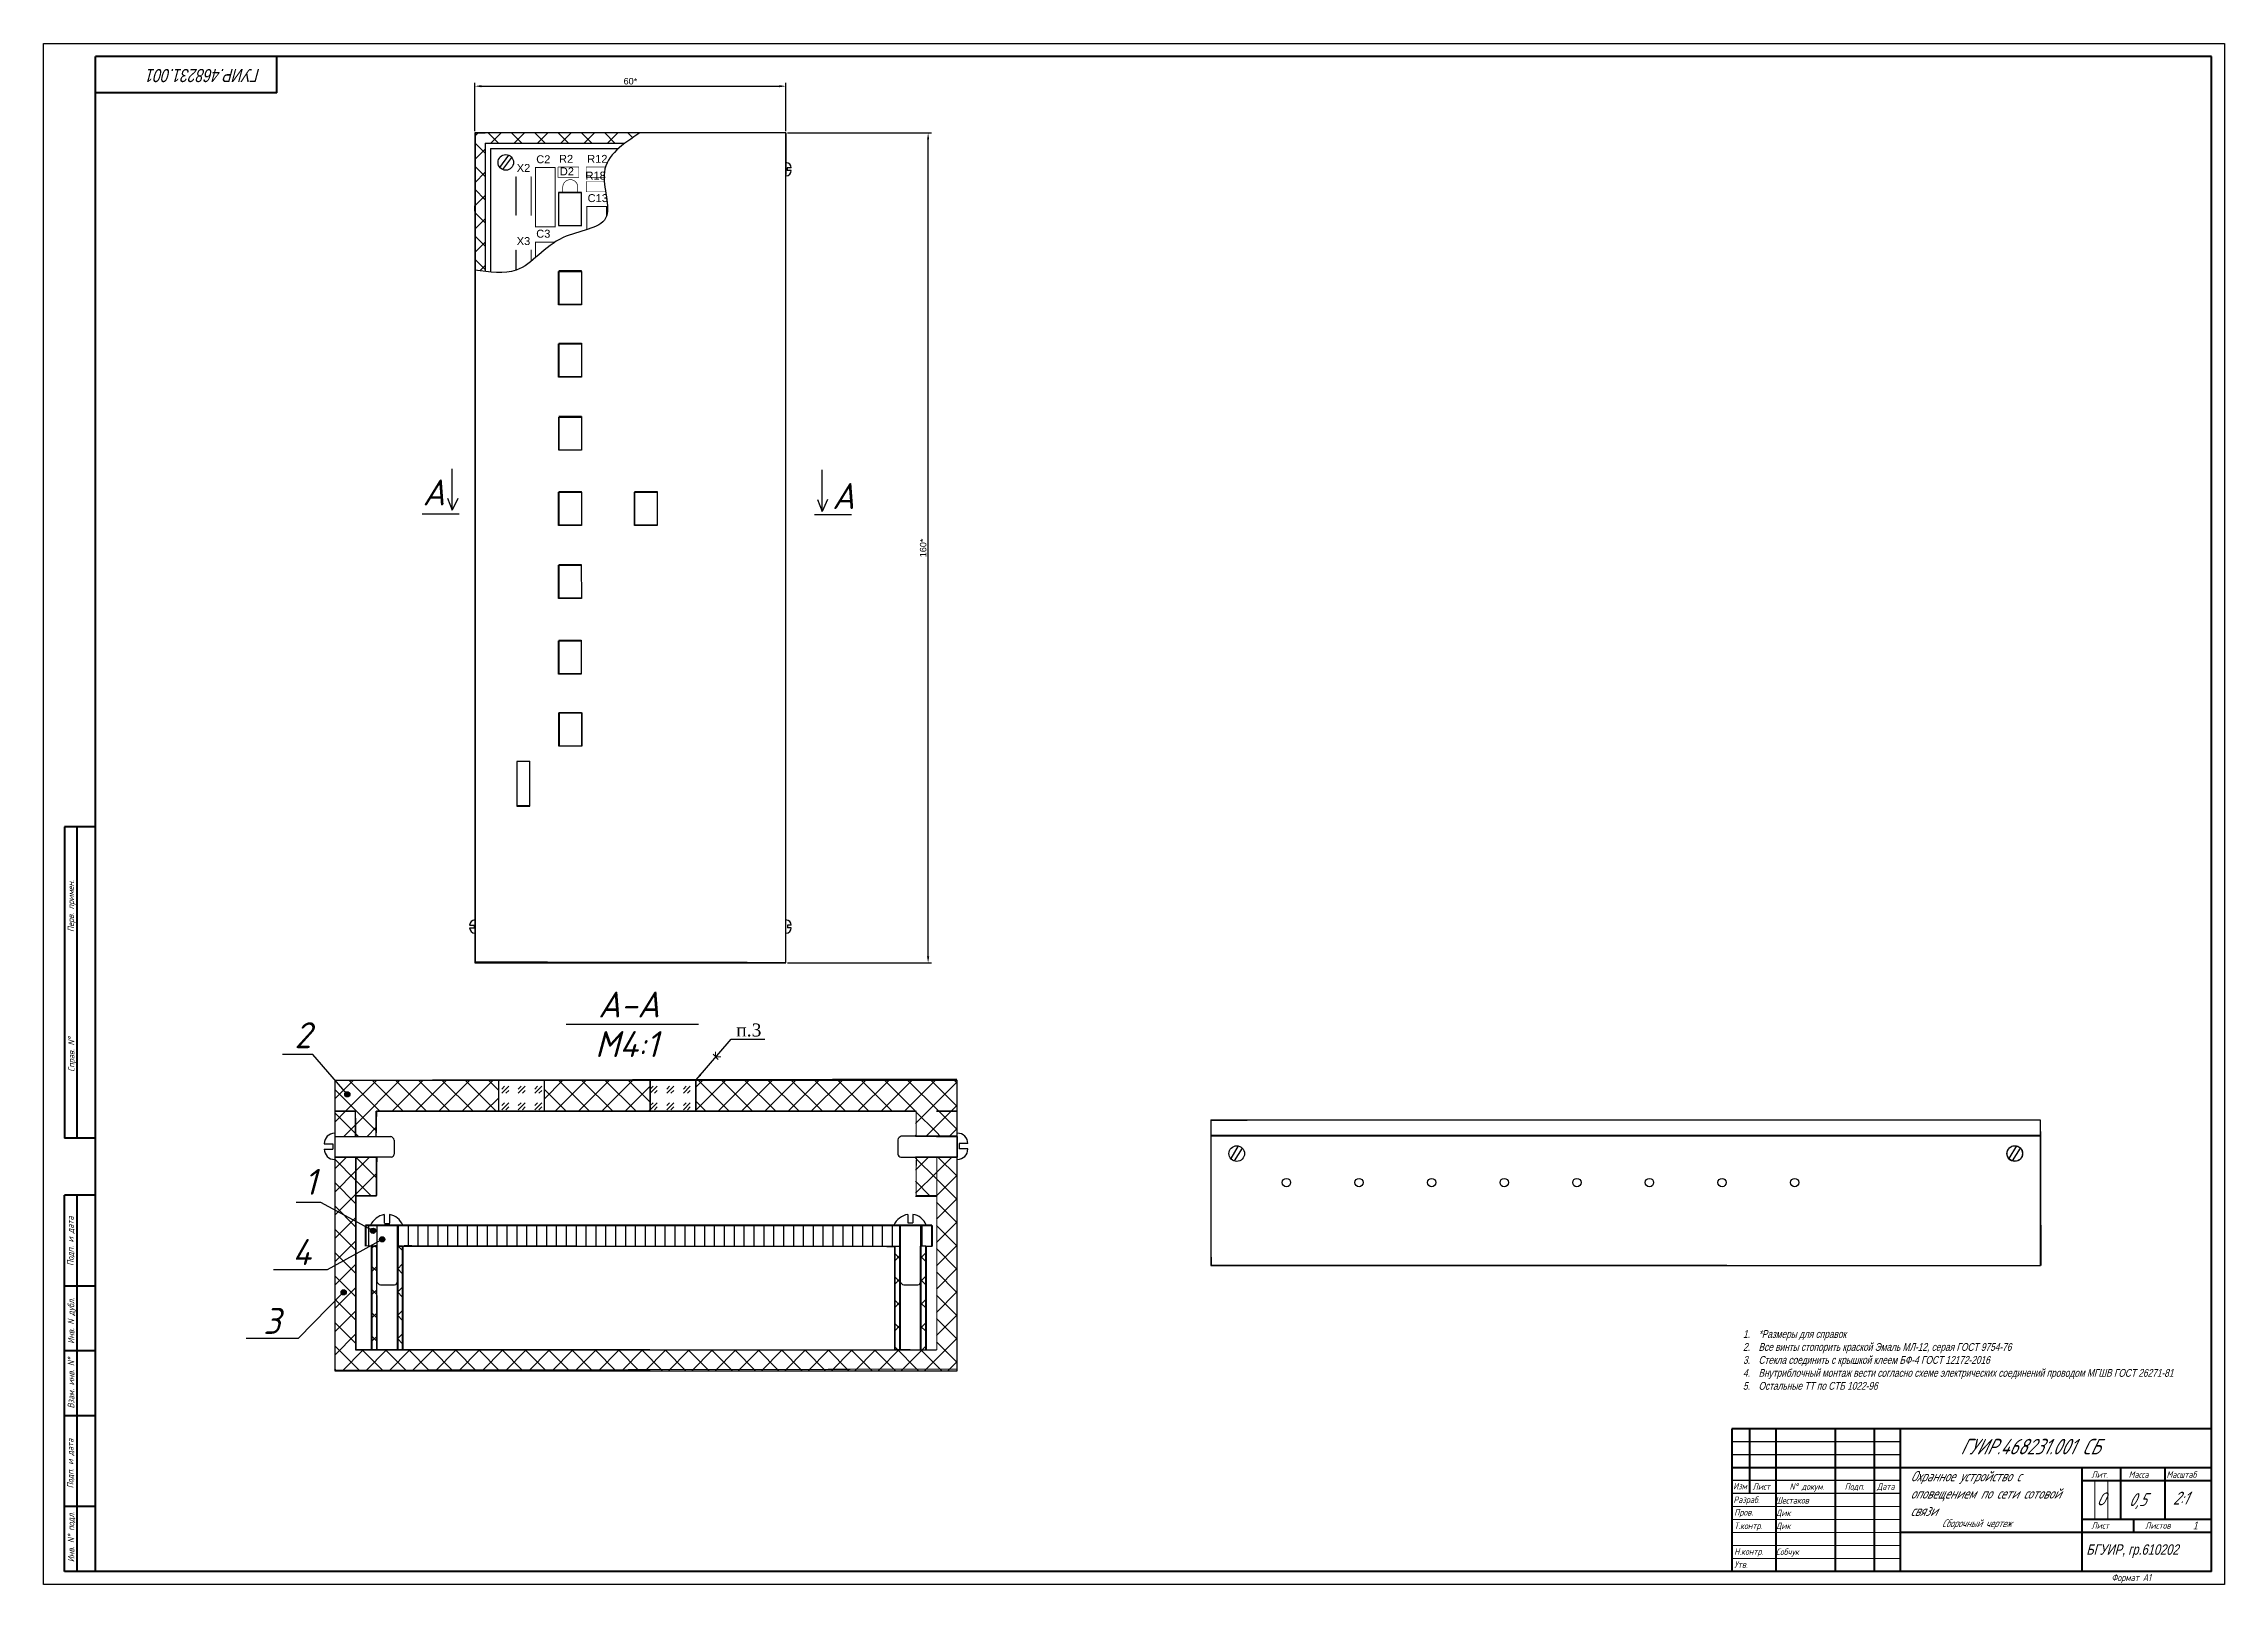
# Model space of a CAD drawing. Header units: millimetres. Extents: x 2232 to 4099, y 1467 to 2074.
# Drawn here: x 2232 to 3073, y 1480 to 2074 of the extents above; entities that cross this region are included whole.
import ezdxf

# ---------------------------------------------------------------- set-up
doc = ezdxf.new("R2010")
doc.units = ezdxf.units.MM
doc.linetypes.add('осевая2', pattern=[28.575, 19.05, -3.175, 3.175, -3.175])
doc.linetypes.add('штрихпунктирная', pattern=[25.4, 12.7, -6.35, 0, -6.35])
doc.layers.get('Defpoints').update_dxf_attribs({"color": 5})
for name, color, linetype in [('1-оси', 1, 'осевая2'), ('KONTUR', 7, 'Continuous'), ('TopOverlay', 2, 'Continuous')]:
    doc.layers.add(name, color=color, linetype=linetype)
for name, color, linetype, lineweight in [('Основная', 7, 'Continuous', 40), ('текст', 7, 'Continuous', 30), ('тонкая', 7, 'Continuous', 20), ('тонкая-текст-02', 4, 'Continuous', 20)]:
    doc.layers.add(name, color=color, linetype=linetype, lineweight=lineweight)
doc.styles.add('3', font='times.ttf', dxfattribs={"height": 2.5})
doc.styles.add('ESKD', font='standarteskd.shx', dxfattribs={"width": 0.8, "oblique": 15})
doc.styles.get("Standard").update_dxf_attribs({"font": 'arial.ttf'})
doc.styles.add('стиль1', font='romans.shx', dxfattribs={"width": 0.75, "oblique": 15, "height": 3.5})
doc.dimstyles.new('ISO-25', dxfattribs={"dimtxt": 2.5, "dimasz": 2.5, "dimexe": 1.25, "dimexo": 0.625, "dimtad": 1, "dimtxsty": 'Standard', "dimcen": 2.5, "dimadec": 0, "dimazin": 0, "dimtfac": 1, "dimtmove": 0, "dimatfit": 3, "dimfxl": 1, "dimarcsym": 0})
pattern_1 = [(45, (-19965.24, 1125.929), (-4.490128, 4.490128), []), (135, (-19965.24, 1125.929), (-4.490128, -4.490128), [])]

# ---------------------------------------------------------------- blocks, each defined once
blk = doc.blocks.new('*D4')
at = {"color": 0, "lineweight": -2, "transparency": 16777216}
for p, q in [((2519.03, 2039.83), (2574.47, 2039.83)), ((2573.22, 1722.33), (2573.22, 2037.33)), ((2519.03, 1719.83), (2574.47, 1719.83))]:
    blk.add_line(p, q, dxfattribs=at)
at = {"color": 0, "transparency": 16777216}
for points in [[(2572.81, 2037.33), (2573.64, 2037.33), (2573.22, 2039.83)], [(2572.81, 1722.33), (2573.64, 1722.33), (2573.22, 1719.83)]]:
    blk.add_solid(points, dxfattribs=at)
at = {"layer": 'Defpoints', "color": 0, "transparency": 16777216}
for p in [(2518.41, 2039.83), (2573.22, 2039.83), (2518.41, 1719.83)]:
    blk.add_point(p, dxfattribs=at)
at = {"color": 0, "transparency": 16777216, "insert": (2571.32, 1879.83), "char_height": 2.5, "width": 5.4167, "attachment_point": 5, "rotation": 90}
blk.add_mtext('160*', dxfattribs=at)
blk = doc.blocks.new('*D5')
at = {"color": 0, "lineweight": -2, "transparency": 16777216}
for p, q in [((2398.41, 2040.45), (2398.41, 2059.08)), ((2400.91, 2057.83), (2515.91, 2057.83)), ((2518.41, 2040.45), (2518.41, 2059.08))]:
    blk.add_line(p, q, dxfattribs=at)
at = {"color": 0, "transparency": 16777216}
for points in [[(2400.91, 2058.25), (2400.91, 2057.42), (2398.41, 2057.83)], [(2515.91, 2058.25), (2515.91, 2057.42), (2518.41, 2057.83)]]:
    blk.add_solid(points, dxfattribs=at)
at = {"layer": 'Defpoints', "color": 0, "transparency": 16777216}
for p in [(2518.41, 2057.83), (2398.41, 2039.83), (2518.41, 2039.83)]:
    blk.add_point(p, dxfattribs=at)
at = {"color": 0, "transparency": 16777216, "insert": (2458.41, 2059.74), "char_height": 2.5, "attachment_point": 5}
blk.add_mtext('60*', dxfattribs=at)

msp = doc.modelspace()

# ---------------------------------------------------------------- hatches: boundary and pattern name
h = msp.add_hatch()
h.set_pattern_fill('ANSI37', color=256, scale=2)
h.set_pattern_definition([(45, (-8756.351, 1300.928), (-4.490128, 4.490128), []), (135, (-8756.351, 1300.928), (-4.490128, -4.490128), [])])
edge = h.paths.add_edge_path()
edge.add_line((2402.406, 2035.825), (2456.328, 2035.883))
edge.add_spline(control_points=[(2456.328, 2035.883), (2458.148, 2037.246), (2460.131, 2038.536), (2462.114, 2039.825)], knot_values=[0, 0, 0, 0, 3.1443861, 3.1443861, 3.1443861, 3.1443861], degree=3, periodic=0)
edge.add_line((2462.114, 2039.825), (2398.406, 2039.825))
edge.add_line((2398.406, 2039.825), (2398.406, 1986.945))
edge.add_spline(control_points=[(2398.406, 1986.945), (2399.745, 1986.753), (2401.085, 1986.561), (2402.41, 1986.401)], knot_values=[45.2185164, 45.2185164, 45.2185164, 45.2185164, 47.1022423, 47.1022423, 47.1022423, 47.1022423], degree=3, periodic=0)
edge.add_line((2402.41, 1986.401), (2402.406, 2035.825))
h = msp.add_hatch()
h.set_pattern_fill('ANSI37', color=256, scale=2)
h.set_pattern_definition(pattern_1)
h.paths.add_polyline_path([(2407.506, 1674.623), (2344.399, 1674.623), (2344.399, 1662.623), (2352.399, 1662.623), (2407.506, 1662.623)])
h.paths.add_polyline_path([(2465.926, 1674.623), (2425.106, 1674.623), (2425.106, 1662.623), (2465.926, 1662.623)])
h.paths.add_polyline_path([(2584.399, 1674.623), (2483.526, 1674.623), (2483.526, 1662.623), (2568.399, 1662.623), (2576.399, 1662.623), (2584.399, 1662.623)])
h.paths.add_polyline_path([(2576.399, 1662.623), (2568.399, 1662.623), (2568.399, 1652.962), (2576.399, 1652.962)])
h.paths.add_polyline_path([(2576.399, 1644.962), (2568.399, 1644.962), (2568.399, 1629.957), (2576.399, 1629.957)])
h.paths.add_polyline_path([(2360.399, 1662.623), (2352.399, 1662.623), (2352.399, 1652.962), (2360.399, 1652.962)])
h.paths.add_polyline_path([(2360.399, 1644.962), (2352.399, 1644.962), (2352.399, 1642.623), (2352.399, 1629.957), (2360.399, 1629.957)])
h = msp.add_hatch()
h.set_pattern_fill('GOST_GLASS', color=256, scale=0.75)
h.set_pattern_definition([(45, (-3236.014, 1020.486), (6.363961, 0), [3.75, -5.25]), (45, (-3234.423, 1020.486), (6.363961, 0), [1.5, -7.5]), (45, (-3236.014, 1022.077), (6.363961, 0), [1.5, -7.5])])
h.paths.add_polyline_path([(2425.106, 1674.623), (2407.506, 1674.623), (2407.506, 1662.623), (2425.106, 1662.623)])
h.paths.add_polyline_path([(2483.526, 1674.623), (2465.926, 1674.623), (2465.926, 1662.623), (2483.526, 1662.623)])
h = msp.add_hatch(color=256)
h.dxf.hatch_style = 1
h.paths.add_polyline_path([(2348.236, 1669.175, 1), (2350.236, 1669.175, 1)])
h = msp.add_hatch()
h.set_pattern_fill('ANSI37', color=256, scale=2)
h.set_pattern_definition(pattern_1)
h.paths.add_polyline_path([(2352.399, 1644.962), (2344.399, 1644.962), (2344.399, 1562.623), (2584.399, 1562.623), (2584.399, 1644.962), (2576.399, 1644.962), (2576.399, 1570.623), (2352.399, 1570.623)])
h.paths.add_polyline_path([(2352.399, 1662.623), (2344.399, 1662.623), (2344.399, 1652.962), (2352.399, 1652.962)])
h.paths.add_polyline_path([(2584.399, 1662.623), (2576.399, 1662.623), (2576.399, 1652.962), (2584.399, 1652.962)])
h.paths.add_polyline_path([(2562.337, 1610.623), (2560.337, 1610.623), (2560.337, 1570.623), (2562.337, 1570.623)], flags=17)
h.paths.add_polyline_path([(2572.337, 1610.623), (2570.337, 1610.623), (2570.337, 1570.623), (2572.337, 1570.623)], flags=17)
h.paths.add_polyline_path([(2370.588, 1610.623), (2368.588, 1610.623), (2368.588, 1570.623), (2370.588, 1570.623)], flags=17)
h.paths.add_polyline_path([(2360.588, 1610.623), (2358.588, 1610.623), (2358.588, 1570.623), (2360.588, 1570.623)], flags=17)
h = msp.add_hatch()
h.set_pattern_fill('ANSI31', color=256, scale=1.2, angle=45)
h.set_pattern_definition([(90, (-19965.2398, 1125.929), (-3.81, 7e-16), [])])
h.paths.add_polyline_path([(2368.593, 1618.623), (2368.593, 1610.623), (2562.337, 1610.623), (2562.337, 1618.623)])
h.paths.add_polyline_path([(2360.593, 1618.623), (2356.28, 1618.623), (2356.28, 1610.623), (2358.588, 1610.623), (2360.593, 1610.623)])
h.paths.add_polyline_path([(2574.645, 1618.623), (2570.425, 1618.623), (2570.425, 1610.623), (2572.337, 1610.623), (2574.645, 1610.623)])
h = msp.add_hatch(color=256)
h.dxf.hatch_style = 1
h.paths.add_polyline_path([(2358.149, 1616.573, 1), (2360.149, 1616.573, 1)])
h = msp.add_hatch(color=256)
h.dxf.hatch_style = 1
h.paths.add_polyline_path([(2361.701, 1613.265, 1), (2363.701, 1613.265, 1)])
h = msp.add_hatch(color=256)
h.dxf.hatch_style = 1
h.paths.add_polyline_path([(2346.821, 1592.843, 1), (2348.821, 1592.843, 1)])

# ---------------------------------------------------------------- linework, layer by layer
for p, q in [((2398.406, 2039.825), (2398.406, 1719.825)), ((2518.406, 2039.825), (2398.406, 2039.825)), ((2398.406, 2039.825), (2402.406, 2039.825)), ((2402.406, 2035.825), (2456.328, 2035.883)), ((2402.406, 2035.825), (2402.41, 1986.401)), ((2402.406, 2035.825), (2404.406, 2035.825)), ((2518.406, 1719.825), (2518.406, 2039.825)), ((2518.406, 2039.825), (2518.406, 2025.825)), ((2404.406, 2033.825), (2404.409, 1986.187)), ((2404.406, 2033.825), (2453.838, 2033.825)), ((2408.032, 2026.55), (2411.585, 2031.184)), ((2409.169, 2025.693), (2412.666, 2030.362)), ((2518.406, 2025.825), (2518.406, 2027.825)), ((2518.406, 2027.825), (2518.406, 2023.825)), ((2520.427, 2026.334), (2518.861, 2026.334)), ((2518.861, 2026.334), (2518.861, 2025.316)), ((2520.427, 2025.316), (2518.861, 2025.316)), ((2398.406, 2009.657), (2398.406, 2011.657)), ((2430.741, 2016.88), (2439.541, 2016.88)), ((2430.741, 2016.88), (2430.741, 2004.08)), ((2439.541, 2016.88), (2430.741, 2016.88)), ((2439.541, 2004.08), (2439.541, 2016.88)), ((2430.741, 2004.08), (2439.541, 2004.08)), ((2430.741, 1986.4), (2439.541, 1986.4)), ((2430.741, 1973.6), (2430.741, 1986.4)), ((2439.541, 1986.4), (2439.541, 1973.6)), ((2439.541, 1973.6), (2430.741, 1973.6)), ((2430.741, 1958.46), (2439.541, 1958.46)), ((2430.741, 1945.66), (2430.741, 1958.46)), ((2439.541, 1958.46), (2439.541, 1945.66)), ((2439.541, 1945.66), (2430.741, 1945.66)), ((2430.756, 1917.466), (2430.756, 1930.266)), ((2430.803, 1930.291), (2439.603, 1930.291)), ((2439.556, 1930.266), (2439.556, 1917.466)), ((2439.556, 1917.466), (2430.756, 1917.466)), ((2430.741, 1901.31), (2439.541, 1901.31)), ((2430.741, 1888.51), (2430.741, 1901.31)), ((2439.541, 1901.31), (2439.541, 1888.51)), ((2459.951, 1901.274), (2468.751, 1901.274)), ((2459.951, 1888.474), (2459.951, 1901.274)), ((2468.751, 1901.274), (2468.751, 1888.474)), ((2392.348, 1892.894), (2378.072, 1892.894)), ((2543.696, 1892.569), (2529.419, 1892.569)), ((2439.541, 1888.51), (2430.741, 1888.51)), ((2468.751, 1888.474), (2459.951, 1888.474)), ((2430.741, 1873.116), (2439.477, 1873.116)), ((2430.741, 1860.316), (2430.741, 1873.116)), ((2439.477, 1873.116), (2439.541, 1860.316)), ((2439.541, 1860.316), (2430.741, 1860.316)), ((2430.683, 1843.969), (2439.483, 1843.969)), ((2430.683, 1831.169), (2430.683, 1843.969)), ((2439.483, 1843.969), (2439.483, 1831.169)), ((2439.483, 1831.169), (2430.683, 1831.169)), ((2430.804, 1803.42), (2430.868, 1816.22)), ((2430.868, 1816.22), (2439.668, 1816.22)), ((2439.66, 1803.483), (2439.724, 1816.283)), ((2439.668, 1816.22), (2439.668, 1803.42)), ((2439.668, 1803.42), (2430.804, 1803.42)), ((2414.567, 1797.438), (2414.567, 1780.318)), ((2419.647, 1797.438), (2414.667, 1797.438)), ((2419.647, 1780.318), (2419.647, 1797.438)), ((2414.567, 1780.318), (2419.647, 1780.318)), ((2396.396, 1734.363), (2398.113, 1734.363)), ((2396.396, 1733.345), (2398.113, 1733.345)), ((2398.113, 1734.363), (2398.113, 1733.345)), ((2518.406, 1719.825), (2518.406, 1733.825)), ((2520.439, 1734.363), (2518.967, 1734.363)), ((2518.967, 1734.363), (2518.967, 1733.345)), ((2520.439, 1733.345), (2518.967, 1733.345)), ((2398.406, 1719.825), (2518.406, 1719.825)), ((2433.645, 1696.231), (2484.704, 1696.231)), ((2336.006, 1684.467), (2324.218, 1684.467)), ((2349.236, 1669.175), (2336.006, 1684.467)), ((2344.399, 1674.623), (2584.399, 1674.623)), ((2344.399, 1674.623), (2344.399, 1662.623)), ((2407.506, 1674.623), (2407.506, 1662.623)), ((2425.106, 1674.623), (2425.106, 1662.623)), ((2465.926, 1674.623), (2465.926, 1662.623)), ((2483.526, 1674.623), (2483.526, 1662.623)), ((2584.399, 1662.623), (2584.399, 1674.623)), ((2344.399, 1662.623), (2344.399, 1562.623)), ((2344.399, 1662.623), (2352.399, 1662.623)), ((2344.399, 1662.623), (2352.399, 1662.623)), ((2352.399, 1652.962), (2352.399, 1662.623)), ((2360.399, 1662.623), (2568.399, 1662.623)), ((2360.399, 1662.623), (2568.399, 1662.623)), ((2360.399, 1652.962), (2360.399, 1662.623)), ((2576.399, 1662.623), (2584.399, 1662.623)), ((2576.399, 1662.623), (2584.399, 1662.623)), ((2584.399, 1562.623), (2584.399, 1662.623)), ((2682.25, 1659.159), (2682.25, 1653.159)), ((3002.25, 1659.159), (2682.25, 1659.159)), ((2682.25, 1659.159), (2696.25, 1659.159)), ((3002.25, 1659.159), (2988.25, 1659.159)), ((3002.25, 1653.159), (3002.25, 1659.159)), ((2340.338, 1650.118), (2343.642, 1650.118)), ((2343.642, 1650.118), (2343.642, 1648.083)), ((2344.399, 1652.962), (2365.99, 1652.962)), ((2352.399, 1652.962), (2360.399, 1652.962)), ((2367.324, 1651.561), (2367.324, 1646.082)), ((2561.559, 1651.596), (2561.559, 1646.117)), ((2584.484, 1652.996), (2562.894, 1652.996)), ((2576.399, 1652.962), (2568.399, 1652.962)), ((2576.399, 1652.962), (2584.399, 1652.962)), ((2584.399, 1652.962), (2584.399, 1644.962)), ((2588.546, 1650.153), (2585.241, 1650.153)), ((2585.241, 1650.153), (2585.241, 1648.118)), ((3002.25, 1653.159), (2682.25, 1653.159)), ((2682.25, 1653.159), (2682.25, 1603.159)), ((2682.25, 1653.159), (3002.25, 1653.159)), ((2682.25, 1653.159), (2686.25, 1653.159)), ((2692.845, 1649.268), (2689.91, 1644.451)), ((2691.32, 1643.476), (2694.43, 1648.39)), ((2992.913, 1649.296), (2989.978, 1644.479)), ((2991.387, 1643.504), (2994.497, 1648.417)), ((3002.25, 1603.159), (3002.25, 1653.159)), ((2340.338, 1648.083), (2343.642, 1648.083)), ((2366.125, 1644.962), (2344.399, 1644.962)), ((2352.399, 1644.962), (2360.399, 1644.962)), ((2352.399, 1644.962), (2352.399, 1629.957)), ((2360.399, 1644.962), (2360.399, 1629.957)), ((2562.758, 1644.996), (2584.484, 1644.996)), ((2576.399, 1644.962), (2568.399, 1644.962)), ((2584.399, 1644.962), (2576.399, 1644.962)), ((2588.546, 1648.118), (2585.241, 1648.118)), ((2339.089, 1627.429), (2329.454, 1627.429)), ((2359.149, 1616.573), (2339.089, 1627.429)), ((2360.399, 1629.957), (2352.399, 1629.957)), ((2352.399, 1629.957), (2352.399, 1570.623)), ((2568.399, 1629.957), (2576.399, 1629.957)), ((2356.28, 1610.623), (2356.28, 1618.623)), ((2360.593, 1618.664), (2360.593, 1597.073)), ((2363.516, 1622.79), (2363.516, 1619.485)), ((2363.559, 1619.421), (2365.594, 1619.421)), ((2365.551, 1622.79), (2365.551, 1619.485)), ((2368.593, 1596.938), (2368.593, 1618.664)), ((2368.593, 1618.623), (2368.593, 1610.623)), ((2562.337, 1618.623), (2368.593, 1618.623)), ((2562.337, 1610.623), (2562.337, 1618.623)), ((2562.425, 1618.657), (2562.425, 1597.066)), ((2565.349, 1622.887), (2565.349, 1619.582)), ((2565.349, 1619.582), (2567.384, 1619.582)), ((2567.384, 1622.887), (2567.384, 1619.582)), ((2570.425, 1596.93), (2570.425, 1618.657)), ((2574.645, 1610.623), (2574.645, 1618.623)), ((2362.701, 1613.265), (2341.409, 1601.462)), ((2358.588, 1610.623), (2356.28, 1610.795)), ((2358.588, 1570.623), (2358.588, 1610.623)), ((2358.588, 1610.623), (2360.588, 1610.623)), ((2360.588, 1570.623), (2360.588, 1610.623)), ((2368.588, 1570.623), (2368.588, 1610.623)), ((2370.588, 1610.623), (2368.593, 1610.623)), ((2368.593, 1610.623), (2562.337, 1610.623)), ((2370.588, 1570.623), (2370.588, 1610.623)), ((2370.588, 1610.623), (2560.337, 1610.623)), ((2560.337, 1570.623), (2560.337, 1610.623)), ((2560.337, 1610.623), (2562.337, 1610.623)), ((2562.337, 1570.623), (2562.337, 1610.623)), ((2570.337, 1570.623), (2570.337, 1610.623)), ((2572.337, 1610.623), (2570.425, 1610.623)), ((2572.337, 1570.623), (2572.337, 1610.623)), ((2572.337, 1610.623), (2574.645, 1610.623)), ((2341.409, 1601.462), (2320.728, 1601.462)), ((2682.25, 1603.159), (3002.25, 1603.159)), ((2347.821, 1592.843), (2330.279, 1574.981)), ((2361.993, 1595.739), (2367.472, 1595.739)), ((2563.825, 1595.732), (2569.304, 1595.732)), ((2330.279, 1574.981), (2310.215, 1574.981)), ((2352.399, 1570.623), (2576.399, 1570.623)), ((2364.588, 1570.623), (2358.588, 1570.623)), ((2364.588, 1570.623), (2360.588, 1570.623)), ((2364.588, 1570.623), (2368.588, 1570.623)), ((2368.588, 1570.623), (2370.588, 1570.623)), ((2566.337, 1570.623), (2560.337, 1570.623)), ((2566.337, 1570.623), (2562.337, 1570.623)), ((2566.337, 1570.623), (2570.337, 1570.623)), ((2570.337, 1570.623), (2572.337, 1570.623)), ((2344.399, 1562.623), (2584.399, 1562.623)), ((2948.122, 1535.244), (2883.122, 1535.244)), ((2948.122, 1530.244), (2883.122, 1530.244)), ((2948.122, 1520.244), (2883.122, 1520.244)), ((2948.122, 1515.244), (2883.122, 1515.244)), ((3018.122, 1485.244), (3018.122, 1485.244))]:
    msp.add_line(p, q)
at = {"color": 7, "lineweight": -3}
for p, q in [((2389.737, 1894.365), (2389.737, 1910.365)), ((2532.368, 1893.92), (2532.368, 1909.92)), ((2387.895, 1898.996), (2389.737, 1894.365)), ((2391.822, 1898.891), (2389.737, 1894.365)), ((2530.526, 1898.551), (2532.368, 1893.92)), ((2534.453, 1898.445), (2532.368, 1893.92))]:
    msp.add_line(p, q, dxfattribs=at)
at = {"linetype": 'штрихпунктирная'}
for p, q in [((2344.399, 1652.962), (2352.399, 1652.962)), ((2344.399, 1652.962), (2344.399, 1644.962)), ((2344.399, 1644.962), (2352.399, 1644.962))]:
    msp.add_line(p, q, dxfattribs=at)
at = {"lineweight": 158}
msp.add_line((2574.645, 1618.623), (2356.28, 1618.623), dxfattribs=at)
at = {"const_width": 0.4}
for points in [[(2518.406, 2039.825), (2398.606, 2040.025)], [(2398.606, 1719.825), (2398.606, 2039.825)], [(2518.406, 1719.825), (2518.406, 2039.825)], [(2430.748, 1986.738), (2439.61, 1986.738)], [(2430.947, 1973.738), (2430.947, 1986.538)], [(2439.61, 1973.738), (2439.61, 1986.738)], [(2430.741, 1973.8), (2439.603, 1973.8)], [(2430.763, 1958.798), (2439.626, 1958.798)], [(2430.962, 1945.798), (2430.962, 1958.598)], [(2439.626, 1945.798), (2439.626, 1958.798)], [(2430.756, 1945.86), (2439.618, 1945.86)], [(2430.763, 1930.604), (2439.626, 1930.604)], [(2430.962, 1917.604), (2430.962, 1930.404)], [(2439.626, 1917.604), (2439.626, 1930.604)], [(2430.756, 1917.666), (2439.618, 1917.666)], [(2430.748, 1901.612), (2439.61, 1901.612)], [(2430.947, 1888.612), (2430.947, 1901.412)], [(2439.61, 1888.612), (2439.61, 1901.612)], [(2459.958, 1901.612), (2468.82, 1901.612)], [(2460.157, 1888.612), (2460.157, 1901.412)], [(2468.82, 1888.612), (2468.82, 1901.612)], [(2430.741, 1888.674), (2439.603, 1888.674)], [(2459.951, 1888.674), (2468.813, 1888.674)], [(2430.69, 1873.454), (2439.552, 1873.454)], [(2430.889, 1860.454), (2430.889, 1873.254)], [(2439.552, 1860.454), (2439.552, 1873.454)], [(2430.683, 1860.516), (2439.545, 1860.516)], [(2430.69, 1844.307), (2439.552, 1844.307)], [(2430.889, 1831.307), (2430.889, 1844.107)], [(2439.552, 1831.307), (2439.552, 1844.307)], [(2430.683, 1831.369), (2439.545, 1831.369)], [(2430.805, 1816.42), (2439.668, 1816.42)], [(2439.668, 1803.42), (2439.668, 1816.42)], [(2431.004, 1803.42), (2431.004, 1816.22)], [(2430.798, 1803.483), (2439.66, 1803.483)], [(2414.567, 1797.638), (2419.647, 1797.638)], [(2414.767, 1780.318), (2414.567, 1797.438)], [(2419.647, 1780.518), (2419.647, 1797.638)], [(2414.567, 1780.518), (2419.647, 1780.518)], [(2518.206, 1720.025), (2398.406, 1720.225)], [(2344.399, 1674.623), (2584.399, 1675.023)], [(2344.599, 1562.623), (2344.599, 1674.623)], [(2407.506, 1662.823), (2407.506, 1674.729)], [(2425.306, 1662.823), (2425.306, 1674.729)], [(2466.126, 1662.823), (2466.126, 1674.729)], [(2483.726, 1662.823), (2483.726, 1674.729)], [(2584.399, 1562.623), (2584.399, 1674.623)], [(2344.399, 1662.823), (2352.399, 1662.823)], [(2352.599, 1652.962), (2352.399, 1662.823)], [(2360.399, 1652.966), (2360.599, 1662.827)], [(2360.399, 1662.823), (2568.399, 1662.823)], [(2568.599, 1652.963), (2568.599, 1662.823)], [(2576.399, 1662.849), (2584.399, 1662.849)], [(2682.25, 1659.359), (3002.25, 1659.159)], [(2682.45, 1603.159), (2682.25, 1659.359)], [(3002.45, 1603.159), (3002.25, 1659.159)], [(2682.25, 1653.359), (3002.25, 1653.359)], [(2352.599, 1570.623), (2352.599, 1644.962)], [(2360.599, 1630.158), (2360.695, 1644.963)], [(2568.599, 1630.158), (2568.695, 1644.963)], [(2576.599, 1570.623), (2576.599, 1644.962)], [(2352.599, 1630.157), (2360.399, 1630.157)], [(2568.399, 1630.157), (2576.399, 1630.157)], [(2356.48, 1618.823), (2574.845, 1618.623)], [(2356.48, 1610.796), (2356.48, 1618.623)], [(2574.845, 1610.625), (2574.845, 1618.623)], [(2356.28, 1610.795), (2360.778, 1610.823)], [(2358.788, 1570.818), (2358.788, 1610.623)], [(2360.788, 1570.623), (2360.588, 1610.623)], [(2368.593, 1610.623), (2370.983, 1610.623)], [(2368.788, 1570.809), (2368.788, 1610.623)], [(2370.788, 1570.807), (2370.788, 1610.623)], [(2370.983, 1610.823), (2560.537, 1610.439)], [(2560.337, 1610.623), (2562.723, 1610.638)], [(2560.537, 1570.623), (2560.537, 1610.439)], [(2562.537, 1570.623), (2562.537, 1610.439)], [(2570.337, 1610.623), (2572.733, 1610.623)], [(2570.537, 1570.623), (2570.537, 1610.439)], [(2572.537, 1610.643), (2574.933, 1610.643)], [(2572.537, 1570.627), (2572.537, 1610.443)], [(2682.25, 1603.359), (3002.25, 1603.159)], [(2352.599, 1570.823), (2576.399, 1570.623)], [(2344.599, 1562.823), (2584.6, 1563.223)]]:
    msp.add_lwpolyline(points, dxfattribs=at)
for centre, radius in [((2410.356, 2028.447), 3), ((2349.236, 1669.175), 1), ((2692.25, 1646.328), 3), ((2992.25, 1646.328), 3), ((2992.318, 1646.356), 3), ((2711.406, 1635.152), 1.6), ((2739.406, 1635.152), 1.6), ((2767.406, 1635.152), 1.6), ((2795.406, 1635.152), 1.6), ((2823.406, 1635.152), 1.6), ((2851.406, 1635.152), 1.6), ((2879.406, 1635.152), 1.6), ((2907.406, 1635.152), 1.6), ((2359.149, 1616.573), 1), ((2362.701, 1613.265), 1), ((2347.821, 1592.843), 1)]:
    msp.add_circle(centre, radius)
for centre, radius, start, end in [((2518.406, 2026.334), 2.021, 0, 90), ((2518.406, 2025.316), 2.021, 270, 0), ((2398.418, 1734.363), 2.021, 90, 180), ((2398.418, 1733.345), 2.021, 180, 270), ((2518.418, 1734.363), 2.021, 0, 90), ((2518.418, 1733.345), 2.021, 270, 0), ((2344.38, 1650.118), 4.043, 90, 180), ((2365.518, 1651.176), 1.846, 12.027657, 75.201546), ((2563.365, 1651.211), 1.846, 104.798454, 167.972343), ((2584.503, 1650.153), 4.043, 360, 90), ((2344.38, 1648.083), 4.043, 180, 270), ((2366.094, 1646.196), 1.235, 271.454078, 354.703808), ((2562.789, 1646.231), 1.235, 185.296192, 268.545922), ((2584.503, 1648.118), 4.043, 270, 360), ((2364.857, 1615.51), 7.403, 100.436776, 154.575054), ((2364.573, 1616.386), 6.478, 20.816113, 81.315762), ((2566.69, 1615.607), 7.403, 100.436776, 154.575054), ((2566.405, 1616.482), 6.478, 20.816113, 81.315762), ((2362.378, 1597.545), 1.846, 194.798454, 257.972343), ((2367.358, 1596.969), 1.235, 275.296192, 358.545922), ((2564.21, 1597.538), 1.846, 194.798454, 257.972343), ((2569.19, 1596.962), 1.235, 275.296192, 358.545922)]:
    msp.add_arc(centre, radius, start, end)
msp.add_spline([(2462.114, 2039.825), (2448.373, 2024.745), (2448.855, 2006.929), (2432.462, 1999.465), (2414.381, 1986.945), (2398.406, 1986.945)], degree=3)
at = {"layer": 'KONTUR'}
for p, q in [((2232.122, 1480.244), (2232.122, 2074.244)), ((2232.122, 2074.244), (3073.122, 2074.244)), ((3073.122, 2074.244), (3073.122, 1480.244)), ((3073.122, 1480.244), (2232.122, 1480.244))]:
    msp.add_line(p, q, dxfattribs=at)
at = {"layer": 'TopOverlay'}
for points, const_width in [([(2414.299, 2008.065), (2414.299, 2022.865)], 0.4), ([(2414.299, 2019.665), (2414.491, 2019.665)], 0.02), ([(2414.491, 2019.665), (2414.491, 2022.865)], 0.02), ([(2419.907, 2019.665), (2419.907, 2022.865)], 0.02), ([(2419.907, 2019.665), (2420.099, 2019.665)], 0.02), ([(2420.099, 2008.065), (2420.099, 2022.865)], 0.4), ([(2421.771, 2026.445), (2429.391, 2026.445)], 0.4), ([(2421.771, 2003.585), (2421.771, 2026.445)], 0.4), ([(2429.391, 2003.585), (2429.391, 2026.445)], 0.4), ([(2430.503, 2022.667), (2430.503, 2026.667)], 0.2), ([(2430.503, 2026.667), (2438.503, 2026.667)], 0.2), ([(2430.503, 2022.667), (2438.503, 2022.667)], 0.2), ([(2432.333, 2016.703), (2432.333, 2018.903)], 0.254), ([(2438.133, 2016.703), (2438.133, 2018.903)], 0.254), ([(2438.503, 2022.667), (2438.503, 2026.667)], 0.2), ([(2441.361, 2022.667), (2441.361, 2026.667)], 0.2), ([(2441.361, 2026.667), (2448.79, 2026.667)], 0.2), ([(2441.361, 2022.667), (2448.262, 2022.667)], 0.2), ([(2441.425, 2017.079), (2441.425, 2021.079)], 0.2), ([(2441.425, 2021.079), (2448.341, 2021.079)], 0.2), ([(2430.833, 2003.903), (2430.833, 2016.703)], 0.254), ([(2430.833, 2016.703), (2439.633, 2016.703)], 0.254), ([(2439.633, 2003.903), (2439.633, 2016.703)], 0.254), ([(2441.425, 2017.079), (2448.864, 2017.079)], 0.2), ([(2441.583, 2011.459), (2449.203, 2011.459)], 0.4), ([(2441.583, 2002.512), (2441.583, 2011.459)], 0.4), ([(2449.203, 2007.731), (2449.203, 2011.459)], 0.4), ([(2421.771, 2003.585), (2429.391, 2003.585)], 0.4), ([(2430.833, 2003.903), (2439.633, 2003.903)], 0.254), ([(2414.299, 1986.916), (2414.299, 1994.671)], 0.4), ([(2414.491, 1991.471), (2414.491, 1994.671)], 0.02), ([(2419.907, 1991.471), (2419.907, 1994.671)], 0.02), ([(2420.099, 1990.308), (2420.099, 1994.671)], 0.4), ([(2421.771, 1997.743), (2429.391, 1997.743)], 0.4), ([(2421.771, 1991.681), (2421.771, 1997.743)], 0.4)]:
    msp.add_lwpolyline(points, dxfattribs=dict(at, const_width=const_width))
for points, const_width in [([(2414.299, 2022.765, 1), (2414.299, 2022.965, 1)], 0.2), ([(2414.299, 2019.66, 1), (2414.299, 2019.67, 1)], 0.01), ([(2414.491, 2022.86, 1), (2414.491, 2022.87, 1)], 0.01), ([(2414.491, 2019.66, 1), (2414.491, 2019.67, 1)], 0.01), ([(2414.491, 2019.66, 1), (2414.491, 2019.67, 1)], 0.01), ([(2419.907, 2022.86, 1), (2419.907, 2022.87, 1)], 0.01), ([(2419.907, 2019.66, 1), (2419.907, 2019.67, 1)], 0.01), ([(2419.907, 2019.66, 1), (2419.907, 2019.67, 1)], 0.01), ([(2420.099, 2022.765, 1), (2420.099, 2022.965, 1)], 0.2), ([(2420.099, 2019.66, 1), (2420.099, 2019.67, 1)], 0.01), ([(2421.771, 2026.345, 1), (2421.771, 2026.545, 1)], 0.2), ([(2421.771, 2026.345, 1), (2421.771, 2026.545, 1)], 0.2), ([(2429.391, 2026.345, 1), (2429.391, 2026.545, 1)], 0.2), ([(2429.391, 2026.345, 1), (2429.391, 2026.545, 1)], 0.2), ([(2430.453, 2026.667, 1), (2430.553, 2026.667, 1)], 0.1), ([(2430.453, 2026.667, 1), (2430.553, 2026.667, 1)], 0.1), ([(2430.453, 2022.667, 1), (2430.553, 2022.667, 1)], 0.1), ([(2430.453, 2022.667, 1), (2430.553, 2022.667, 1)], 0.1), ([(2432.333, 2018.84, 1), (2432.333, 2018.967, 1)], 0.127), ([(2432.333, 2018.84, 1), (2432.333, 2018.967, 1)], 0.127), ([(2438.133, 2018.84, 1), (2438.133, 2018.967, 1)], 0.127), ([(2438.133, 2018.84, 1), (2438.133, 2018.967, 1)], 0.127), ([(2438.453, 2026.667, 1), (2438.553, 2026.667, 1)], 0.1), ([(2438.453, 2026.667, 1), (2438.553, 2026.667, 1)], 0.1), ([(2438.453, 2022.667, 1), (2438.553, 2022.667, 1)], 0.1), ([(2438.453, 2022.667, 1), (2438.553, 2022.667, 1)], 0.1), ([(2441.311, 2026.667, 1), (2441.411, 2026.667, 1)], 0.1), ([(2441.311, 2026.667, 1), (2441.411, 2026.667, 1)], 0.1), ([(2441.311, 2022.667, 1), (2441.411, 2022.667, 1)], 0.1), ([(2441.311, 2022.667, 1), (2441.411, 2022.667, 1)], 0.1), ([(2441.375, 2021.079, 1), (2441.475, 2021.079, 1)], 0.1), ([(2441.375, 2021.079, 1), (2441.475, 2021.079, 1)], 0.1), ([(2430.833, 2016.64, 1), (2430.833, 2016.767, 1)], 0.127), ([(2430.833, 2016.64, 1), (2430.833, 2016.767, 1)], 0.127), ([(2432.333, 2016.64, 1), (2432.333, 2016.767, 1)], 0.127), ([(2438.133, 2016.64, 1), (2438.133, 2016.767, 1)], 0.127), ([(2439.633, 2016.64, 1), (2439.633, 2016.767, 1)], 0.127), ([(2439.633, 2016.64, 1), (2439.633, 2016.767, 1)], 0.127), ([(2441.375, 2017.079, 1), (2441.475, 2017.079, 1)], 0.1), ([(2441.375, 2017.079, 1), (2441.475, 2017.079, 1)], 0.1), ([(2441.583, 2011.359, 1), (2441.583, 2011.559, 1)], 0.2), ([(2441.583, 2011.359, 1), (2441.583, 2011.559, 1)], 0.2), ([(2449.203, 2011.359, 1), (2449.203, 2011.559, 1)], 0.2), ([(2449.203, 2011.359, 1), (2449.203, 2011.559, 1)], 0.2), ([(2414.299, 2007.965, 1), (2414.299, 2008.165, 1)], 0.2), ([(2420.099, 2007.965, 1), (2420.099, 2008.165, 1)], 0.2), ([(2421.771, 2003.485, 1), (2421.771, 2003.685, 1)], 0.2), ([(2421.771, 2003.485, 1), (2421.771, 2003.685, 1)], 0.2), ([(2429.391, 2003.485, 1), (2429.391, 2003.685, 1)], 0.2), ([(2429.391, 2003.485, 1), (2429.391, 2003.685, 1)], 0.2), ([(2430.833, 2003.84, 1), (2430.833, 2003.967, 1)], 0.127), ([(2430.833, 2003.84, 1), (2430.833, 2003.967, 1)], 0.127), ([(2439.633, 2003.84, 1), (2439.633, 2003.967, 1)], 0.127), ([(2439.633, 2003.84, 1), (2439.633, 2003.967, 1)], 0.127), ([(2414.299, 1994.571, 1), (2414.299, 1994.771, 1)], 0.2), ([(2414.491, 1994.666, 1), (2414.491, 1994.676, 1)], 0.01), ([(2419.907, 1994.666, 1), (2419.907, 1994.676, 1)], 0.01), ([(2420.099, 1994.571, 1), (2420.099, 1994.771, 1)], 0.2), ([(2421.771, 1997.643, 1), (2421.771, 1997.843, 1)], 0.2), ([(2421.771, 1997.643, 1), (2421.771, 1997.843, 1)], 0.2), ([(2429.391, 1997.643, 1), (2429.391, 1997.843, 1)], 0.2), ([(2429.391, 1997.643, 1), (2429.391, 1997.843, 1)], 0.2)]:
    msp.add_lwpolyline(points, format="xyb", close=True, dxfattribs=dict(at, const_width=const_width))
at = {"layer": 'TopOverlay', "const_width": 0.254}
msp.add_lwpolyline([(2432.333, 2018.903, -1), (2438.133, 2018.903)], format="xyb", dxfattribs=at)
at = {"layer": 'Основная'}
for p, q in [((2252.122, 1525.244), (2252.122, 2069.244)), ((3068.122, 2069.244), (2252.122, 2069.244)), ((2322.122, 2055.244), (2322.122, 2069.244)), ((3068.122, 1485.244), (3068.122, 2069.244)), ((2322.122, 2055.244), (2252.122, 2055.244)), ((2240.122, 1772.244), (2240.122, 1652.244)), ((2252.122, 1772.244), (2240.122, 1772.244)), ((2245.122, 1652.244), (2245.122, 1772.244)), ((2252.122, 1652.244), (2240.122, 1652.244)), ((2240.122, 1485.244), (2240.122, 1630.244)), ((2252.122, 1630.244), (2240.122, 1630.244)), ((2245.122, 1485.244), (2245.122, 1630.244)), ((2252.122, 1595.244), (2240.122, 1595.244)), ((2252.122, 1570.244), (2240.122, 1570.244)), ((2252.122, 1545.244), (2240.122, 1545.244)), ((2883.122, 1540.244), (2883.122, 1485.244)), ((3068.122, 1540.244), (2883.122, 1540.244)), ((2890.122, 1515.244), (2890.122, 1540.244)), ((2900.122, 1540.244), (2900.122, 1485.244)), ((2923.122, 1485.244), (2923.122, 1540.244)), ((2938.122, 1540.244), (2938.122, 1485.244)), ((2948.122, 1540.244), (2948.122, 1485.244)), ((2252.122, 1485.244), (2252.122, 1525.244)), ((2883.122, 1525.244), (3068.122, 1525.244)), ((3018.122, 1525.244), (3018.122, 1485.244)), ((3033.122, 1525.244), (3033.122, 1505.244)), ((3050.122, 1525.244), (3050.122, 1505.244)), ((3018.122, 1520.244), (3068.122, 1520.244)), ((2252.122, 1510.244), (2240.122, 1510.244)), ((3068.122, 1500.244), (2948.122, 1500.244)), ((3068.122, 1505.244), (3018.122, 1505.244)), ((3038.122, 1505.244), (3038.122, 1500.244)), ((3068.122, 1485.244), (2240.122, 1485.244))]:
    msp.add_line(p, q, dxfattribs=at)
at = {"layer": 'тонкая'}
for p, q in [((3023.11, 1520.035), (3023.11, 1505.244)), ((3028.188, 1520.035), (3028.188, 1505.244)), ((2883.122, 1510.244), (2948.122, 1510.244)), ((2948.122, 1505.244), (2883.122, 1505.244)), ((2948.122, 1500.244), (2883.122, 1500.244))]:
    msp.add_line(p, q, dxfattribs=at)
for points in [[(2883.122, 1495.244), (2948.122, 1495.244)], [(2883.122, 1490.244), (2948.122, 1490.244)]]:
    msp.add_lwpolyline(points, dxfattribs=at)
at = {"layer": 'тонкая-текст-02', "color": 0}
for p, q in [((2492.278, 1682.613), (2490.278, 1684.613)), ((2491.278, 1683.613), (2491.278, 1685.613)), ((2491.278, 1683.613), (2493.278, 1683.613))]:
    msp.add_line(p, q, dxfattribs=at)

# ---------------------------------------------------------------- texts
at = {"color": 0, "insert": (2315.645, 2059.427), "char_height": 5, "attachment_point": 1, "rotation": 180}
msp.add_mtext_dynamic_manual_height_columns('{\\Fstandarteskd|c204;\\Q15;\\W0.8;\\C256;ГУИР.468231.001}', width=88.79746, gutter_width=50, heights=[0], dxfattribs=at)
at = {"char_height": 10, "attachment_point": 1}
for s, insert in [('{\\fGOST type B|b0|i1|c204|p2;А}', (2378.314, 1906.227)), ('{\\fGOST type B|b0|i1|c204|p2;А}', (2536.265, 1904.821)), ('{\\fGOST type B|b0|i1|c204|p2;А-А}', (2446.024, 1708.802)), ('{\\fGOST type B|b0|i1|c204|p2;2}', (2328.838, 1696.956)), ('{\\fGOST type B|b0|i1|c204|p34;М4:1}', (2444.793, 1693.547)), ('{\\fGOST type B|b0|i1|c204|p2;1}', (2332.654, 1640.452)), ('{\\fGOST type B|b0|i1|c204|p2;4}', (2328.062, 1613.361)), ('{\\fGOST type B|b0|i1|c204|p2;3}', (2316.789, 1586.794))]:
    msp.add_mtext_dynamic_manual_height_columns(s, width=137.38004, gutter_width=100, heights=[0], dxfattribs=dict(at, insert=insert))
at = {"insert": (2878.485, 1578.268), "char_height": 3, "width": 189.28025, "attachment_point": 1, "style": 'ESKD'}
msp.add_mtext('\\pi-9,l18,t15;1.^I*Размеры для справок\\P2.^IВсе винты стопорить краской Эмаль МЛ-12, серая ГОСТ 9754-76\\P3.^IСтекла соединить с крышкой клеем БФ-4 ГОСТ 12172-2016\\P4.^IВнутриблочный монтаж вести согласно схеме электрических соединений проводом МГШВ ГОСТ 26271-81\\P5.^IОстальные ТТ по СТБ 1022-96', dxfattribs=at)
at = {"attachment_point": 1, "style": 'ESKD'}
for s, width, insert, char_height in [('{\\fGOST type B|b0|i1|c204|p2;ГУИР.468231.001 СБ}', 78.80948, (2971.259, 1536.358), 6), ('{\\fGOST type B|b0|i1|c204|p2;Охранное устройство с оповещением по сети сотовой связи}', 68.69002, (2952.088, 1523.967), 4), ('{\\fGOST type B|b0|i1|c204|p2;О}', 14.92518, (3023.915, 1515.696), 5), ('{\\fGOST type B|b0|i1|c204|p34;0,5}', 14.92518, (3036.242, 1515.419), 5), ('{\\fGOST type B|b0|i1|c204|p34;2\\fGOST type B|b0|i1|c0|p34;:\\fGOST type B|b0|i1|c204|p34;1}', 14.92518, (3053.214, 1516.002), 5), ('{\\fGOST type B|b0|i1|c204|p2;Сборочный чертеж}', 68.69002, (2964.124, 1505.304), 3)]:
    msp.add_mtext_dynamic_manual_height_columns(s, width=width, gutter_width=50, heights=[0], dxfattribs=dict(at, insert=insert, char_height=char_height))
at = {"color": 0, "insert": (3060.98, 1504.401), "char_height": 3, "attachment_point": 1, "style": 'ESKD'}
msp.add_mtext_dynamic_manual_height_columns('1', width=0.61733, gutter_width=50, heights=[0], dxfattribs=at)
at = {"layer": '1-оси', "color": 0, "insert": (3019.877, 1495.67), "char_height": 4, "attachment_point": 1, "style": 'ESKD'}
msp.add_mtext_dynamic_manual_height_columns('БГУИР, гр.610202', width=48.59535, gutter_width=50, heights=[0], dxfattribs=at)
at = {"layer": 'TopOverlay'}
for s, p in [('X2', (2414.583, 2024.794)), ('C2', (2422.101, 2028.147)), ('R2', (2430.89, 2028.299)), ('R12', (2441.748, 2028.299)), ('D2', (2431.194, 2023.473)), ('R18', (2441.107, 2021.84)), ('C13', (2441.913, 2013.161)), ('C3', (2422.101, 1999.445)), ('X3', (2414.583, 1996.6))]:
    msp.add_text(s, height=3.048, dxfattribs=at).set_placement(p)
at = {"layer": 'текст', "style": 'стиль1', "oblique": 15, "width": 0.75}
for s, p in [('Перв. примен.', (2243.875, 1731.756)), ('Справ. N%%d', (2244.03, 1677.871)), ('Подп. и дата', (2243.696, 1603.014)), ('Инв. N дубл.', (2243.941, 1572.989)), ('Взам. инв. N%%d', (2243.941, 1548.062)), ('Подп. и дата', (2243.646, 1517.277)), ('Инв. N%%d подл.', (2243.941, 1488.811))]:
    msp.add_text(s, height=2.5, rotation=90, dxfattribs=at).set_placement(p)
for s, height, p in [('Лит.', 2.5, (3021.84, 1521.309)), ('Масса', 2.5, (3036.215, 1521.309)), ('Масштаб', 2.5, (3050.807, 1521.309)), ('Изм', 2.5, (2883.667, 1516.856)), ('Разраб.', 2.5, (2883.784, 1511.605)), ('Лист', 2.5, (2891.143, 1516.705)), ('Шестаков', 2.5, (2899.914, 1511.393)), ('N%%d докум. ', 2.5, (2905.427, 1516.705)), ('Подп.', 2.5, (2926.679, 1516.705)), ('Дата', 2.5, (2939.13, 1516.705)), ('Пров.', 2.5, (2884.084, 1506.773)), ('Дик', 2.5, (2900.215, 1506.561)), ('Т.контр.', 2.5, (2884.084, 1501.578)), ('Дик', 2.5, (2900.215, 1501.561)), ('Лист', 2.5, (3021.84, 1501.695)), ('Листов', 2.5, (3042.565, 1501.695)), ('Утв.', 2.5, (2884.084, 1486.636)), ('Н.контр.', 2.5, (2884.084, 1491.655)), ('Собчук', 2.5, (2900.215, 1491.561)), ('Формат А1', 2.75, (3029.586, 1481.494))]:
    msp.add_text(s, height=height, dxfattribs=at).set_placement(p)
at = {"layer": 'тонкая-текст-02', "color": 0, "insert": (2499.226, 1696.479), "char_height": 5, "width": 11, "attachment_point": 1, "style": '3'}
msp.add_mtext('{\\fTimes New Roman|b0|i0|c204|p18;п.3}', dxfattribs=at)

# ---------------------------------------------------------------- dimensions: what is measured, and where the dimension line sits
dim = msp.add_linear_dim(base=(2518.406, 2057.835), p1=(2398.406, 2039.825), p2=(2518.406, 2039.825), text='60*', dimstyle='ISO-25')
dim.commit()
dim.dimension.update_dxf_attribs({"geometry": '*D5', "text_midpoint": (2458.406, 2059.736)})
dim = msp.add_linear_dim(base=(2573.222, 2039.825), p1=(2518.406, 1719.825), p2=(2518.406, 2039.825), angle=90, text='160*', dimstyle='ISO-25')
dim.commit()
dim.dimension.update_dxf_attribs({"geometry": '*D4', "text_midpoint": (2573.222, 1879.825), "dimtype": 160})

# ---------------------------------------------------------------- leaders
at = {"layer": 'тонкая-текст-02', "color": 0}
msp.add_leader([(2483.726, 1674.729), (2497.226, 1690.479), (2510.278, 1690.479)], dimstyle='ISO-25', override={"dimgap": 0.625, "dimtad": 0}, dxfattribs=at)

doc.saveas('drawing.dxf')
